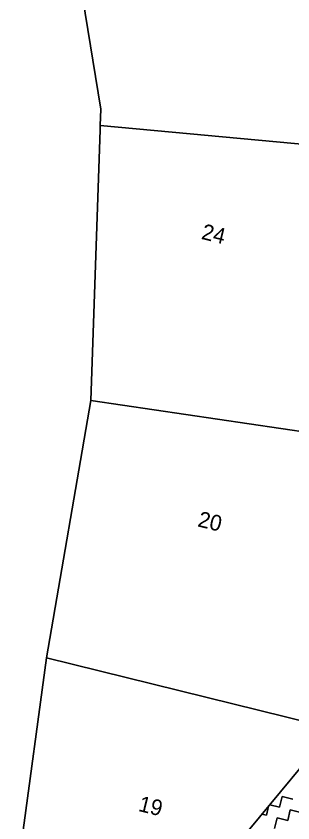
# Model space of a CAD drawing. Header units: metres. Extents: x 280481 to 282563, y 2046849 to 2049468.
# Drawn here: x 280959.8 to 281023.5, y 2048017.9 to 2048203.7 of the extents above; entities that cross this region are included whole.
import ezdxf
from ezdxf.enums import TextEntityAlignment as Align

# ---------------------------------------------------------------- set-up
doc = ezdxf.new("R2010")
doc.units = ezdxf.units.M
for name, color, linetype in [('POLY_HATCH', 12, 'Continuous'), ('POLY_PARCEL', 6, 'Continuous'), ('TEXT_PARCEL', 7, 'Continuous'), ('V_BOUND_LINE', 7, 'Continuous')]:
    doc.layers.add(name, color=color, linetype=linetype)
doc.styles.add('TEXT_MAP', font='')
doc.styles.get('TEXT_MAP').set_extended_font_data('Kruti Dev 050')

msp = doc.modelspace()

# ---------------------------------------------------------------- linework, layer by layer
at = {"layer": 'POLY_HATCH'}
msp.add_line((281025.47, 2048030.94), (281009.81, 2048012.03), dxfattribs=at)
at = {"layer": 'POLY_HATCH', "linetype": 'Continuous'}
for p, q in [((281020.44, 2048021.54), (281021.03, 2048023.99)), ((281021.03, 2048023.99), (281023.48, 2048023.4)), ((281017.4, 2048019.69), (281017.91, 2048021.81)), ((281018.15, 2048022.1), (281020.44, 2048021.54)), ((281016.37, 2048019.94), (281017.4, 2048019.69)), ((281022.29, 2048018.5), (281022.88, 2048020.95)), ((281022.88, 2048020.95), (281025.33, 2048020.36)), ((281019.25, 2048016.65), (281019.85, 2048019.1)), ((281019.85, 2048019.1), (281022.29, 2048018.5))]:
    msp.add_line(p, q, dxfattribs=at)
at = {"layer": 'POLY_PARCEL'}
for p, q in [((281033.96, 2048173.45), (280979.16, 2048178.48)), ((280977.02, 2048115.17), (281126.44, 2048093.17)), ((281109.18, 2048020.8), (280966.75, 2048055.95))]:
    msp.add_line(p, q, dxfattribs=at)
at = {"layer": 'V_BOUND_LINE'}
for p, q in [((280963.21, 2048280.19), (280979.32, 2048182.26)), ((280979.32, 2048182.26), (280979.16, 2048178.48)), ((280979.12, 2048177.5), (280977.02, 2048115.17)), ((280979.16, 2048178.48), (280979.12, 2048177.5)), ((280977.02, 2048115.17), (280966.75, 2048055.95)), ((280966.75, 2048055.95), (280959.8, 2048004.4))]:
    msp.add_line(p, q, dxfattribs=at)

# ---------------------------------------------------------------- texts
at = {"layer": 'TEXT_PARCEL', "style": 'TEXT_MAP'}
for s, p in [('24', (281004.85, 2048151.8)), ('20', (281004.01, 2048085.61)), ('19', (280990.36, 2048020.08))]:
    msp.add_text(s, height=3.625, rotation=346.3752, dxfattribs=at).set_placement(p, align=Align.CENTER)

doc.saveas('drawing.dxf')
